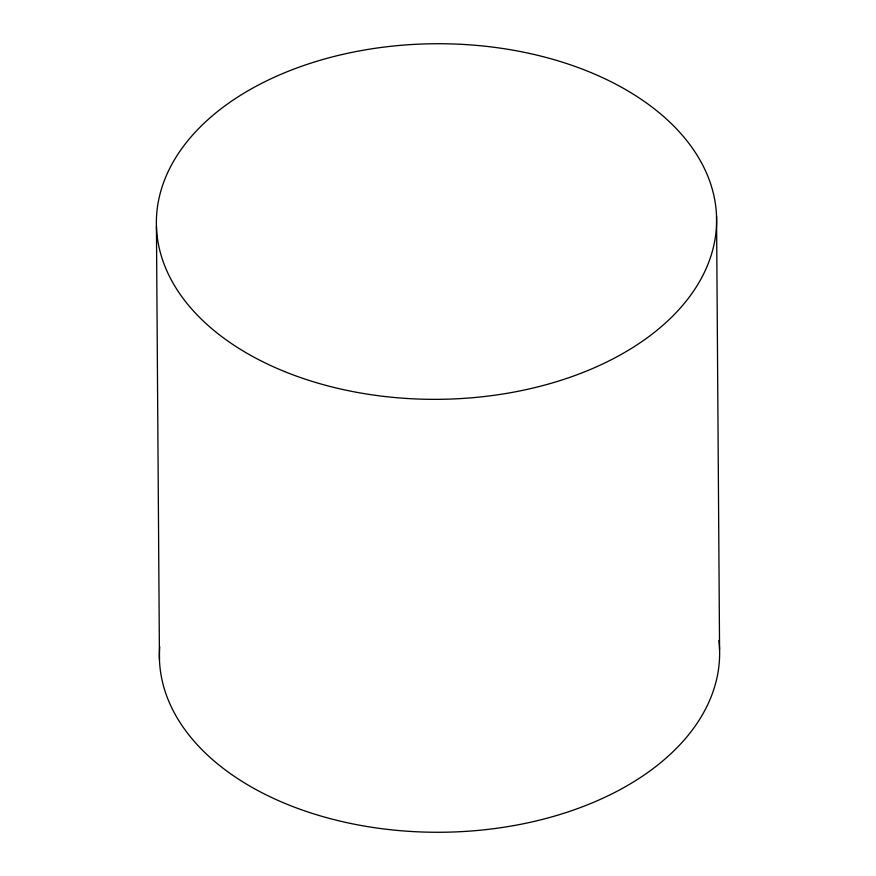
<?xml version="1.0" encoding="UTF-8"?>
<svg xmlns="http://www.w3.org/2000/svg" width="876" height="876" viewBox="0 0 876 876"><rect width="100%" height="100%" fill="white"/><g stroke="black" fill="none" stroke-linecap="round" stroke-linejoin="round"><path stroke-width="1.31" d="M716.546 216.481L719.568 649.401M156.432 226.599L159.454 659.518M718.911 640.531A280.134 177.806 -0.4 0 1 442.643 832.244A280.134 177.806 -0.4 0 1 159.728 646.827M284.59 371.566A280.134 177.806 -0.4 0 0 716.272 229.173A280.134 177.806 -0.4 0 0 308.604 63.871A280.134 177.806 -0.4 0 0 284.59 371.566"/></g></svg>
